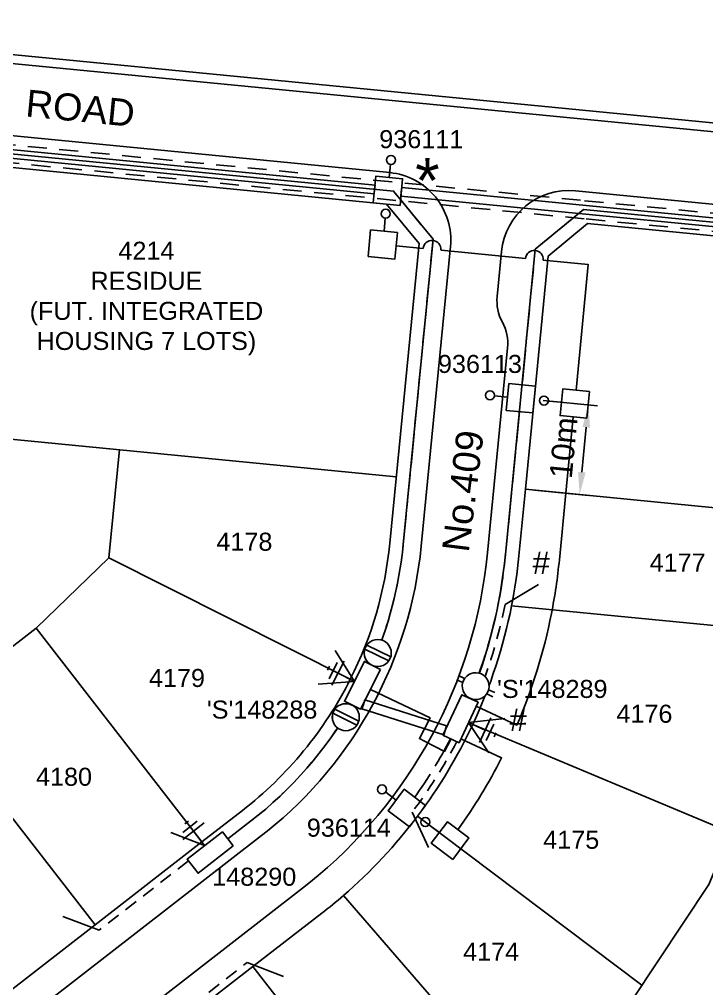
# Model space of a CAD drawing. Header units: metres. Extents: x 292331 to 292798, y 6234101 to 6234674.
# Drawn here: x 292609.4 to 292685.6, y 6234477.3 to 6234584.8 of the extents above; entities that cross this region are included whole.
import ezdxf
from ezdxf.enums import TextEntityAlignment as Align

# ---------------------------------------------------------------- set-up
doc = ezdxf.new("R2010")
doc.units = ezdxf.units.M
doc.header["$LTSCALE"] = 0.7
for name, pattern in [('Cable Exist OH', [1, 1, 0]), ('Cable Exist UG', [8.2, 4, -1.2, 1.8, -1.2]), ('Dash', [5, 3, -2]), ('IE Trench LV', [6.5, 5, -1.5])]:
    doc.linetypes.add(name, pattern=pattern)
doc.layers.get('0').update_dxf_attribs({"color": 6})
for name, color, linetype in [('_User Miscellaneous1', 3, 'Continuous'), ('_User Miscellaneous12', 7, 'Continuous'), ('_User Miscellaneous4', 7, 'Continuous'), ('_User Miscellaneous7', 150, 'Continuous'), ('_User Miscellaneous8', 7, 'Continuous'), ('Cadastre Developer_SP_NEW', 4, 'Continuous'), ('Cadastre Easements_SP_EXT', 4, 'Continuous'), ('Cadastre Roads_SP_NEW', 8, 'Continuous'), ('Duct_SP_NEW', 2, 'Continuous'), ('Equip_LV_NEW', 5, 'Continuous'), ('Mains_LV_NEW_R6', 2, 'Continuous'), ('Mains_LV_NEW_T84', 2, 'Continuous'), ('Services_SP_NEW_UG', 2, 'Continuous'), ('SupportsUG_SP_LV_NEW', 2, 'Continuous'), ('SupportsUG_SP_LV_SL_NEW', 2, 'Continuous'), ('Trench_SP_NEW', 2, 'Continuous'), ('UG_Details_SP_MISC', 7, 'Continuous')]:
    doc.layers.add(name, color=color, linetype=linetype)
doc.layers.add('_User Miscellaneous5', color=7, linetype='Continuous', lineweight=35)
doc.layers.add('_User Notes', color=7, linetype='Continuous', plot=False)
doc.styles.add('ARIAL', font='arial.ttf', dxfattribs={"height": 2})
doc.styles.add('ARIAL 2.5', font='arial.ttf', dxfattribs={"height": 2.5})
doc.styles.add('POLE_LABEL', font='arial.ttf')
doc.styles.add('SL_LABEL', font='arial.ttf')
doc.styles.get("Standard").update_dxf_attribs({"font": 'arial.ttf'})
doc.styles.add('style1', font='iso3098b.shx')
doc.linetypes.add('Cable New UG', pattern='A,8,-1,["x",style1,S=3.5,R=0,X=0.35,Y=-1],-3.5', length=12.5)
doc.linetypes.add('Cable Z', pattern='A,8,-1,["Z",Standard,S=2.5,R=0,X=0.35,Y=-1.25],-3.5', length=12.5)
doc.dimstyles.new('DIM 1000', dxfattribs={"dimtxt": 2.5, "dimasz": 2.5, "dimexe": 1, "dimexo": 1, "dimgap": 1, "dimtad": 1, "dimdec": 0, "dimzin": 0, "dimdsep": 46, "dimtxsty": 'ARIAL 2.5', "dimcen": 1, "dimclrd": 3, "dimclre": 3, "dimclrt": 7, "dimadec": 0, "dimazin": 0, "dimtfac": 1, "dimtdec": 0, "dimtix": 1, "dimtmove": 0, "dimatfit": 3, "dimfxl": 1, "dimtolj": 1, "dimtzin": 0, "dimarcsym": 0})

# ---------------------------------------------------------------- blocks, each defined once
blk = doc.blocks.new('*U79')
at = {"layer": '_User Miscellaneous7', "lineweight": -3}
blk.add_lwpolyline([(0, -3.03), (0, -1.58)], dxfattribs=at)
blk.add_lwpolyline([(-1.49, -6), (1.49, -6), (1.49, -3.03), (-1.49, -3.03)], close=True, dxfattribs=at)
blk.add_circle((0, -1.08), 0.5, dxfattribs=at)
at = {"layer": '_User Miscellaneous8', "color": 2, "lineweight": -3}
blk.add_lwpolyline([(-1.49, 0), (1.49, 0), (1.49, 2.97), (-1.49, 2.97)], close=True, dxfattribs=at)
at = {"style": 'POLE_LABEL', "flags": 9}
blk.add_attdef('STRUCTURE_PLANT_NUMBER', text='', height=0.2, dxfattribs=at).set_placement((1.64, 1.73), align=Align.MIDDLE_LEFT)
for tag, flags, p in [('STREET_CODE', 9, (1.64, 1.49)), ('OWNED_BY', 9, (1.64, 1.09)), ('COLUMN_TYPE', 9, (1.64, 1.29)), ('OPERATED_BY', 9, (1.64, 0.89)), ('STATE', 9, (1.64, 0.49)), ('MAINTAINED_BY', 9, (1.64, 0.69)), ('USAGE', 9, (1.64, 0.29)), ('LEGEND', 9, (1.64, 0.09)), ('SUBURB', 9, (1.64, -0.31)), ('STREETNAME', 9, (1.64, -0.51)), ('PARENT', 9, (1.64, -0.11)), ('LOCATION', 9, (1.64, -0.71)), ('NOTES', 9, (1.64, -0.91)), ('LABEL_ALIGNMENT', 9, (1.64, -1.11)), ('Z', 1, (1.64, -1.31))]:
    blk.add_attdef(tag, text='', height=0.2, dxfattribs=dict(flags=flags)).set_placement(p, align=Align.MIDDLE_LEFT)
at = {"layer": '_User Miscellaneous5', "style": 'ARIAL', "flags": 8}
blk.add_attdef('ASSET_NUM', text='', height=2, dxfattribs=at).set_placement((2, 3.49), align=Align.MIDDLE_LEFT)
blk = doc.blocks.new('*U80')
at = {"layer": '_User Miscellaneous8', "color": 2}
blk.add_line((0, 0), (0, 1.45), dxfattribs=at)
blk.add_circle((0, 1.95), 0.5, dxfattribs=at)
for tag, p, flags in [('Z', (0, 0), 1), ('OPERATED_BY', (0, -9.61), 9)]:
    blk.add_attdef(tag, p, '', height=0.2, dxfattribs=dict(flags=flags))
at = {"style": 'SL_LABEL', "flags": 9}
blk.add_attdef('STREET_CODE', text='', height=0.2, dxfattribs=at).set_placement((0, -0.2), align=Align.MIDDLE_LEFT)
at = {"flags": 9}
for tag, p in [('CONSTRUCTED_VOLTAGE', (0, -0.4)), ('CONTROL_TYPE', (0, -0.6)), ('LANTERN_PURPOSE', (0, -0.8)), ('LANTERN_TYPE', (0, -1)), ('OPERATING_VOLTAGE', (0, -1.4)), ('ORIENTATION', (0, -1.6)), ('OWNED_BY', (0, -1.8)), ('STATE', (0, -2)), ('NO_PHASES', (0, -1.2)), ('USAGE', (0, -2.2)), ('CEXIST', (0, -2.4)), ('CNEW', (0, -2.6)), ('CNUMBER', (0, -2.8)), ('CREMOVE', (0, -3)), ('CREPLACE', (0, -3.2)), ('LKINGHEIGHT', (0, -3.4)), ('LBRACKET', (0, -3.6)), ('LBRACKETVOCAB', (0, -3.8)), ('LCATEGORY', (0, -4)), ('LCHARGE1', (0, -4.2)), ('LCHARGE1PERCENT', (0, -4.4)), ('LCHARGE2', (0, -4.6)), ('LCHARGE2PERCENT', (0, -4.8)), ('LCHARGE3', (0, -5)), ('LCHARGE3PERCENT', (0, -5.2)), ('LEXIST', (0, -5.4)), ('LLAMP', (0, -5.6)), ('LLAMPVOCAB', (0, -5.8)), ('LMAST', (0, -6)), ('LMASTVOCAB', (0, -6.2)), ('LNEW', (0, -6.4)), ('LANTNUMBER', (0, -6.6)), ('LOUTREACH', (0, -7)), ('LOUTREACHVOCAB', (0, -7.2)), ('LRATECODE', (0, -7.4)), ('LREMOVE', (0, -7.6)), ('SUBURB', (0, -8.6)), ('LREPLACE', (0, -7.8)), ('LTYPE', (0, -8)), ('LTYPEVOCAB', (0, -8.2)), ('LEGEND', (0, -8.4)), ('STREETNAME', (0, -8.8)), ('LOCATION', (0, -9)), ('NOTES', (0, -9.2)), ('MAINTAINED_BY', (0, -9.86))]:
    blk.add_attdef(tag, text='', height=0.2, dxfattribs=at).set_placement(p, align=Align.MIDDLE_LEFT)
at = {"layer": '_User Notes', "style": 'SL_LABEL', "flags": 8}
blk.add_attdef('ASSET_NUM', text='', height=2.5, dxfattribs=at).set_placement((2, 2), align=Align.MIDDLE_LEFT)
at = {"layer": '_User Notes', "flags": 8}
blk.add_attdef('LNUMBER', text='', height=2.5, dxfattribs=at).set_placement((1.2, -2.8), align=Align.MIDDLE_LEFT)
blk = doc.blocks.new('*U88')
at = {"layer": 'Services_SP_NEW_UG', "color": 2, "flags": 128}
blk.add_lwpolyline([(-12.76, -0.75), (-15, 2.93)], dxfattribs=at)
at = {"layer": 'Services_SP_NEW_UG', "color": 2, "linetype": 'Dash', "ltscale": 0.7, "flags": 128}
blk.add_lwpolyline([(-2.47, -0.75), (-12.76, -0.75)], dxfattribs=at)
blk = doc.blocks.new('*U91')
at = {"layer": 'Services_SP_NEW_UG', "color": 2, "flags": 128}
for points in [[(0, 0), (0.3, 4.02)], [(0, 0), (-3.44, 2.11)]]:
    blk.add_lwpolyline(points, dxfattribs=at)
blk = doc.blocks.new('*U87')
at = {"layer": 'Services_SP_NEW_UG', "color": 2, "flags": 128}
blk.add_lwpolyline([(-15, -0.75), (-17.25, 2.93)], dxfattribs=at)
at = {"layer": 'Services_SP_NEW_UG', "color": 2, "linetype": 'Dash', "ltscale": 0.7, "flags": 128}
blk.add_lwpolyline([(-2.47, -0.75), (-15, -0.75)], dxfattribs=at)
blk = doc.blocks.new('A$C1B2C29DD')
at = {"layer": 'Services_SP_NEW_UG', "color": 2, "flags": 128}
for points in [[(0, 0), (-2.1, 3.44)], [(0, 0), (2.1, 3.44)]]:
    blk.add_lwpolyline(points, dxfattribs=at)
blk = doc.blocks.new('*U90')
blk.add_wipeout([(-1.17, -0.57), (-1.28, -0.72), (-1.36, -0.89), (-1.43, -1.06), (-1.47, -1.25), (-1.49, -1.43), (-1.49, -1.62), (-1.46, -1.81), (-1.41, -1.99), (-1.34, -2.16), (-1.25, -2.32), (-1.13, -2.47), (-1, -2.61), (-0.86, -2.72), (-0.7, -2.82), (-0.53, -2.9), (-0.35, -2.95), (-0.16, -2.99), (0.03, -2.99), (0.21, -2.98), (0.4, -2.94), (0.57, -2.88), (0.74, -2.8), (0.9, -2.69), (1.04, -2.57), (1.17, -2.43), (1.28, -2.28), (1.36, -2.11), (1.43, -1.94), (1.47, -1.75), (1.49, -1.57), (1.49, -1.38), (1.46, -1.19), (1.41, -1.01), (1.34, -0.84), (1.25, -0.68), (1.13, -0.53), (1, -0.39), (0.86, -0.28), (0.7, -0.18), (0.53, -0.1), (0.35, -0.05), (0.16, -0.01), (-0.03, -0.01), (-0.21, -0.02), (-0.4, -0.06), (-0.57, -0.12), (-0.74, -0.2), (-0.9, -0.31), (-1.04, -0.43)])
for p, q in [((-1.47, -1.25), (-2.22, -1.25)), ((-1.47, -1.75), (-2.22, -1.75)), ((1.47, -1.25), (2.22, -1.25)), ((1.47, -1.75), (2.22, -1.75))]:
    blk.add_line(p, q)
blk.add_lwpolyline([(1.49, -1.5, 1), (-1.49, -1.5, 1)], format="xyb", close=True)
for tag, p, flags in [('ORIENTATION', (0, 0), 9), ('Z', (0, 0), 1), ('USAGE', (0, -0.2), 9), ('NOTES', (0, -0.4), 9)]:
    blk.add_attdef(tag, p, '', height=0.2, dxfattribs=dict(flags=flags))
blk = doc.blocks.new('Earth')
for p, q in [((0, -2.04), (0, 0)), ((-1.5, -2.04), (1.5, -2.04)), ((-1, -2.64), (1, -2.64)), ((-0.25, -3.24), (0.25, -3.24))]:
    blk.add_line(p, q)
blk = doc.blocks.new('*U72')
blk.add_wipeout([(-1.06, -0.44), (-1.18, -0.58), (-1.29, -0.74), (-1.37, -0.91), (-1.43, -1.08), (-1.48, -1.27), (-1.49, -1.45), (-1.49, -1.64), (-1.46, -1.83), (-1.41, -2.01), (-1.33, -2.18), (-1.24, -2.34), (-1.12, -2.49), (-0.99, -2.62), (-0.84, -2.74), (-0.68, -2.83), (-0.51, -2.91), (-0.33, -2.96), (-0.14, -2.99), (0.05, -2.99), (0.23, -2.98), (0.42, -2.93), (0.59, -2.87), (0.76, -2.79), (0.92, -2.68), (1.06, -2.56), (1.18, -2.42), (1.29, -2.26), (1.37, -2.09), (1.43, -1.92), (1.48, -1.73), (1.49, -1.55), (1.49, -1.36), (1.46, -1.17), (1.41, -0.99), (1.33, -0.82), (1.24, -0.66), (1.12, -0.51), (0.99, -0.38), (0.84, -0.26), (0.68, -0.17), (0.51, -0.09), (0.33, -0.04), (0.14, -0.01), (-0.05, -0.01), (-0.23, -0.02), (-0.42, -0.07), (-0.59, -0.13), (-0.76, -0.21), (-0.92, -0.32)])
for p, q in [((-1.48, -1.25), (1.48, -1.25)), ((-1.48, -1.75), (1.48, -1.75))]:
    blk.add_line(p, q)
blk.add_circle((0, -1.5), 1.5)
for tag, flags, p in [('ACTUAL_STATUS', 9, (1.5, 0)), ('CONSTRUCTED_VOLTAGE', 9, (1.5, -0.2)), ('OPERATING_VOLTAGE', 9, (1.5, -0.6)), ('ORIENTATION', 9, (1.5, -0.8)), ('STATE', 9, (1.5, -1)), ('NO_PHASES', 9, (1.5, -0.4)), ('SWITCH_TYPE', 9, (1.5, -1.2)), ('OWNED_BY', 9, (1.5, -1.8)), ('OPERATED_BY', 9, (1.5, -2)), ('USAGE', 9, (1.5, -1.4)), ('NOTES', 9, (1.5, -1.6)), ('MAINTAINED_BY', 9, (1.5, -2.2)), ('TYPE', 9, (1.5, -2.6)), ('Z', 1, (1.5, -2.8)), ('NUMBER_OF_PHASES', 9, (1.5, -2.4))]:
    blk.add_attdef(tag, text='', height=0.2, dxfattribs=dict(flags=flags)).set_placement(p, align=Align.MIDDLE_LEFT)
blk = doc.blocks.new('*D99')
at = {"layer": '_User Miscellaneous12', "color": 3, "lineweight": -2, "transparency": 16777216}
for p, q in [((292667.5, 6234542.52), (292673.52, 6234541.94)), ((292672.28, 6234539.55), (292671.8, 6234534.57)), ((292666.53, 6234532.57), (292672.55, 6234531.98))]:
    blk.add_line(p, q, dxfattribs=at)
at = {"layer": '_User Miscellaneous12', "color": 3, "transparency": 16777216}
for points in [[(292671.87, 6234539.59), (292672.7, 6234539.51), (292672.52, 6234542.03)], [(292671.38, 6234534.61), (292672.21, 6234534.53), (292671.55, 6234532.08)]]:
    blk.add_solid(points, dxfattribs=at)
at = {"layer": 'Defpoints', "color": 0, "transparency": 16777216}
for p in [(292666.51, 6234542.62), (292665.54, 6234532.67), (292671.55, 6234532.08)]:
    blk.add_point(p, dxfattribs=at)
at = {"layer": '_User Miscellaneous12', "color": 7, "transparency": 16777216, "insert": (292669.77, 6234537.28), "char_height": 2.5, "attachment_point": 5, "rotation": 84.4251, "style": 'ARIAL 2.5'}
blk.add_mtext('\\A1;10m', dxfattribs=at)
blk = doc.blocks.new('*U105')
at = {"lineweight": -3}
blk.add_lwpolyline([(-2.48, 2.49), (2.47, 2.49), (2.47, 0.51), (-2.48, 0.51)], close=True, dxfattribs=at)
for tag, flags, p in [('STREET_CODE', 9, (1.5, 3.5)), ('OWNED_BY', 9, (1.5, 3.3)), ('OPERATED_BY', 9, (1.5, 3.1)), ('STATE', 9, (1.5, 2.7)), ('SUPPORT_TYPE', 9, (1.5, 2.5)), ('MAINTAINED_BY', 9, (1.5, 2.9)), ('USAGE', 9, (1.5, 2.3)), ('LEGEND', 9, (1.5, 2.1)), ('SUBURB', 9, (1.5, 1.7)), ('STREETNAME', 9, (1.5, 1.5)), ('PARENT', 9, (1.5, 1.9)), ('LOCATION', 9, (1.5, 1.3)), ('NOTES', 9, (1.5, 1.1)), ('Z', 1, (1.5, 0.9))]:
    blk.add_attdef(tag, text='', height=0.2, dxfattribs=dict(flags=flags)).set_placement(p, align=Align.MIDDLE_LEFT)
at = {"layer": '_User Miscellaneous4', "style": 'ARIAL', "flags": 8}
blk.add_attdef('ASSET_NUM', text='', height=2, dxfattribs=at).set_placement((2, 5.5), align=Align.MIDDLE_LEFT)

msp = doc.modelspace()

# ---------------------------------------------------------------- linework, layer by layer
at = {"layer": 'Cadastre Developer_SP_NEW', "flags": 128}
for points in [[(292747.58, 6234558.22, 0.173782), (292724.6, 6234569.6), (292520.46, 6234589.53), (292515.03, 6234593.65), (292499.84, 6234632.68, 0.414213), (292486.89, 6234638.37), (292422.59, 6234613.35, 0.414213), (292416.9, 6234600.4), (292430.12, 6234566.44, 0.039296), (292437.28, 6234551.6), (292438.82, 6234548.95, 0.019621), (292443.25, 6234542.01), (292443.07, 6234534.34, 0.41715), (292441.22, 6234520.25), (292559.65, 6234367.62)], [(292738.58, 6234549.55, 0.178502), (292722.7, 6234557.23), (292672.43, 6234562.14), (292668.06, 6234558.55), (292665.54, 6234532.67), (292664.82, 6234525.29, -0.024474), (292664, 6234519.76, -0.060732), (292659.69, 6234506.6, -0.052076), (292653.57, 6234496.42, -0.052821), (292645.34, 6234487.61, -0.013474), (292642.95, 6234485.66), (292635.31, 6234479.73), (292546.82, 6234411.07), (292546.11, 6234405.45), (292569.53, 6234375.28, -0.032067), (292577.26, 6234363.88), (292582.47, 6234362.79), (292586.77, 6234366.12), (292604.15, 6234379.6)]]:
    msp.add_lwpolyline(points, format="xyb", dxfattribs=at)
msp.add_lwpolyline([(292650.14, 6234564.31), (292598.39, 6234569.37), (292594.02, 6234565.77), (292593.17, 6234557.13, -0.111817), (292587.59, 6234540.28, -0.074288), (292580.01, 6234531.12, -0.017897), (292577.81, 6234529.28), (292569.16, 6234522.57), (292558.89, 6234514.6), (292547.04, 6234505.4), (292535.19, 6234496.21), (292521.75, 6234485.79), (292501.21, 6234469.85), (292500.5, 6234464.23), (292532.38, 6234423.15), (292537.99, 6234422.44), (292558.54, 6234438.38), (292617.79, 6234484.36), (292629.64, 6234493.56), (292634.13, 6234497.04, 0.111534), (292646.11, 6234511.6, 0.092589), (292650.49, 6234526.69), (292653.73, 6234559.94)], format="xyb", close=True, dxfattribs=at)
for points in [[(292651.21, 6234534.07), (292587.59, 6234540.28)], [(292620.49, 6234537.07), (292619.32, 6234525.09), (292611.25, 6234517.26), (292540.15, 6234462.08)], [(292732.13, 6234516.1), (292702.74, 6234529.04), (292665.54, 6234532.67)], [(292702.74, 6234529.04), (292685.89, 6234488.83), (292677.33, 6234475.99), (292665.55, 6234465.22), (292653.7, 6234456.02), (292585.76, 6234403.3)], [(292619.32, 6234525.09), (292646.11, 6234511.6)], [(292697.49, 6234516.5), (292697.49, 6234516.5), (292664, 6234519.76)], [(292629.64, 6234493.56), (292611.25, 6234517.26)], [(292617.79, 6234484.36), (292599.4, 6234508.06)], [(292659.69, 6234506.6), (292688.31, 6234494.6)], [(292678.45, 6234477.66), (292653.57, 6234496.42)], [(292645.34, 6234487.61), (292665.06, 6234464.84)], [(292635.31, 6234479.73), (292653.7, 6234456.02)]]:
    msp.add_lwpolyline(points, dxfattribs=at)
at = {"layer": 'Cadastre Easements_SP_EXT', "color": 7, "linetype": 'Dash'}
for p, q in [((292671.65, 6234564.73), (292527.34, 6234578.81)), ((292527.15, 6234576.82), (292672.28, 6234562.66)), ((292722.95, 6234559.72), (292671.65, 6234564.73)), ((292672.28, 6234562.66), (292722.75, 6234557.73))]:
    msp.add_line(p, q, dxfattribs=at)
at = {"layer": 'Cadastre Roads_SP_NEW'}
msp.add_lwpolyline([(292597.03, 6234573.01, 0.414214), (292588.84, 6234566.28), (292588.35, 6234561.3, 0.146602), (292588.91, 6234558.49, -0.161293), (292589.42, 6234555.38, -0.187004), (292576.14, 6234532.42), (292575.66, 6234532.04), (292499.07, 6234472.61, 0.414214), (292497.74, 6234462.09), (292530.66, 6234419.66, 0.414214), (292541.18, 6234418.34), (292545.13, 6234421.4, 0.149011), (292546.82, 6234423.78, -0.149011), (292548.5, 6234426.16), (292636.27, 6234494.27), (292636.87, 6234494.74, 0.201951), (292653.97, 6234526.35), (292657.22, 6234559.6), (292657.22, 6234559.6, 0.414214), (292650.48, 6234567.8)], format="xyb", close=True, dxfattribs=at)
msp.add_lwpolyline([(292729.38, 6234505, -0.079606), (292744.35, 6234524.9), (292750.79, 6234531.11, 0.414214), (292750.99, 6234541.72), (292741.1, 6234551.98, 0.178502), (292723.04, 6234560.71), (292671.08, 6234565.79, 0.414213), (292662.89, 6234559.05), (292662.4, 6234554.07, 0.149011), (292662.98, 6234551.22, -0.149011), (292663.55, 6234548.36), (292661.33, 6234525.63, -0.20197), (292641.5, 6234488.97), (292640.81, 6234488.42), (292544.68, 6234413.83, 0.414214), (292543.35, 6234403.31), (292566.76, 6234373.14, -0.033546), (292574.55, 6234361.58, 0.39498), (292584.36, 6234358.62), (292585.21, 6234359.04, 0.050103), (292589.96, 6234362.01, 0.149011), (292591.64, 6234364.39, -0.149011), (292593.32, 6234366.77), (292610.07, 6234379.77)], format="xyb", dxfattribs=at)
at = {"layer": 'Duct_SP_NEW'}
for p in [(292656.47, 6234505.43), (292656.78, 6234506.42)]:
    msp.add_line(p, (292656.63, 6234505.92), dxfattribs=at)
at = {"layer": 'Mains_LV_NEW_R6', "color": 2, "linetype": 'Cable Z', "flags": 128}
for points in [[(292654.18, 6234559.38), (292651.18, 6234559.68)], [(292665.53, 6234558.28), (292656.17, 6234559.19)], [(292671.15, 6234543.66), (292672.51, 6234557.59), (292667.52, 6234558.08)]]:
    msp.add_lwpolyline(points, dxfattribs=at)
for points in [[(292660.08, 6234508.63), (292664.59, 6234506.52, 0.052601), (292668.42, 6234518.88, 0.024474), (292669.3, 6234524.86), (292670.02, 6234532.23), (292670.84, 6234540.71)], [(292658.04, 6234494.91, 0.037924), (292662.89, 6234502.89), (292658.38, 6234505)]]:
    msp.add_lwpolyline(points, format="xyb", dxfattribs=at)
at = {"layer": 'Mains_LV_NEW_R6', "color": 2, "linetype": 'Cable Z'}
for centre in [(292655.17, 6234559.29), (292666.52, 6234558.18)]:
    msp.add_arc(centre, 1, 354.4251, 174.4251, dxfattribs=at)
at = {"layer": 'Mains_LV_NEW_T84', "color": 2, "linetype": 'Cable New UG', "flags": 128}
for points in [[(292655.29, 6234560.42), (292650.9, 6234565.75), (292585.3, 6234572.15), (292579.91, 6234578.7), (292540.62, 6234582.54), (292538.82, 6234564.1), (292528.04, 6234565.15), (292526.46, 6234548.95), (292530.73, 6234548.53), (292530.92, 6234550.52)], [(292713.49, 6234559.64), (292671.96, 6234563.69), (292666.63, 6234559.31)], [(292654.33, 6234504.75), (292653.78, 6234505.03), (292654.96, 6234507.32), (292648.34, 6234510.48)], [(292657.29, 6234504.99), (292656.57, 6234503.6), (292654.33, 6234504.75)]]:
    msp.add_lwpolyline(points, dxfattribs=at)
for points in [[(292648.5, 6234513.16, 0.078512), (292651.98, 6234526.55), (292652.46, 6234531.46), (292655.29, 6234560.42)], [(292666.63, 6234559.31), (292663.32, 6234525.44, -0.071978), (292659.38, 6234509.48)], [(292662.96, 6234522.49, -0.000034), (292662.96, 6234522.49)], [(292632.52, 6234493.89), (292635.05, 6234495.85, 0.097407), (292646.28, 6234508.74, 0.097407)]]:
    msp.add_lwpolyline(points, format="xyb", dxfattribs=at)
at = {"layer": 'Services_SP_NEW_UG', "color": 2, "flags": 128}
for points in [[(292663.27, 6234519.9), (292666.97, 6234522.12)], [(292652.97, 6234496.87), (292654.79, 6234492.96)], [(292629.95, 6234493.15), (292626.18, 6234494.59)]]:
    msp.add_lwpolyline(points, dxfattribs=at)
at = {"layer": 'Services_SP_NEW_UG', "color": 2, "linetype": 'Dash', "ltscale": 0.7, "flags": 128}
for points in [[(292663.27, 6234519.9, -0.049734), (292660.01, 6234509.18, -0.049734)], [(292657.92, 6234504.7, -0.041087), (292652.97, 6234496.87)]]:
    msp.add_lwpolyline(points, format="xyb", dxfattribs=at)
at = {"layer": 'Trench_SP_NEW', "linetype": 'IE Trench LV', "flags": 128}
for points in [[(292648.5, 6234513.16, 0.078512), (292651.98, 6234526.55), (292652.46, 6234531.46), (292655.29, 6234560.42), (292651.68, 6234564.8)], [(292664.87, 6234541.29), (292664.04, 6234532.81), (292663.32, 6234525.44, -0.013358), (292662.96, 6234522.49, -0.060732), (292659.33, 6234509.5, -0.060732)], [(292632.52, 6234493.89), (292635.05, 6234495.85, 0.097407), (292646.28, 6234508.74, 0.097407)], [(292657.24, 6234505.02, -0.034264), (292653.25, 6234498.52)]]:
    msp.add_lwpolyline(points, format="xyb", dxfattribs=at)
msp.add_lwpolyline([(292671.96, 6234563.69), (292666.63, 6234559.31), (292665.16, 6234544.24)], dxfattribs=at)
at = {"layer": 'UG_Details_SP_MISC'}
for p, q in [((292648.85, 6234566.41), (292600.05, 6234571.18)), ((292648.76, 6234565.46), (292599.96, 6234570.22)), ((292648.76, 6234565.46), (292648.81, 6234565.94)), ((292648.85, 6234566.41), (292648.81, 6234565.94)), ((292651.81, 6234566.14), (292651.76, 6234565.66)), ((292717.94, 6234559.69), (292651.81, 6234566.14)), ((292651.72, 6234565.18), (292651.76, 6234565.66)), ((292717.84, 6234558.73), (292651.72, 6234565.18))]:
    msp.add_line(p, q, dxfattribs=at)

# ---------------------------------------------------------------- block references
at = {"layer": 'Equip_LV_NEW', "linetype": 'Cable Exist OH', "lineweight": 0, "rotation": 217.809050603783}
msp.add_blockref('Earth', (292629.95, 6234493.15), dxfattribs=at)
at = {"layer": 'Services_SP_NEW_UG', "color": 2}
for name, p, rotation in [('A$C1B2C29DD', (292646.57, 6234511.37), 63.26767899733825), ('*U91', (292659.23, 6234506.82), 217.8090412108978)]:
    msp.add_blockref(name, p, dxfattribs=dict(at, rotation=rotation))
at = {"layer": 'Services_SP_NEW_UG'}
for name, p, rotation in [('*U87', (292629.64, 6234493.56), 37.80905059225541), ('*U88', (292625.04, 6234471.76), 217.809041221984)]:
    msp.add_blockref(name, p, dxfattribs=dict(at, rotation=rotation))
at = {"layer": 'SupportsUG_SP_LV_NEW'}
ref = msp.add_blockref('*U105', (292629.64, 6234493.56), dxfattribs=dict(at, rotation=217.8090505908211))
ref.add_attrib('ASSET_NUM_001', '148290', (292630.79, 6234488.7), dxfattribs={"layer": '_User Miscellaneous4', "height": 2, "style": 'ARIAL'})
at = {"layer": 'SupportsUG_SP_LV_SL_NEW', "ltscale": 0.5}
ref = msp.add_blockref('*U79', (292650.14, 6234564.31), dxfattribs=dict(at, rotation=354.4232535836356))
ref.add_attrib('ASSET_NUM_001', '936111', (292649.32, 6234570.51), dxfattribs={"layer": '_User Miscellaneous5', "height": 2, "style": 'ARIAL'})
for p, rotation in [((292650.43, 6234567.27), 354.4232535836356), ((292663.55, 6234542.91), 84.42497725340985), ((292651.19, 6234498.21), 52.99137435167304)]:
    msp.add_blockref('*U80', p, dxfattribs=dict(at, rotation=rotation))
ref = msp.add_blockref('*U79', (292666.51, 6234542.62), dxfattribs=dict(at, rotation=84.42497725340985))
ref.add_attrib('ASSET_NUM_001', '936113', (292655.83, 6234545.58), dxfattribs={"layer": '_User Miscellaneous5', "height": 2, "style": 'ARIAL'})
ref = msp.add_blockref('*U79', (292653.57, 6234496.42), dxfattribs=dict(at, rotation=52.99137435167304))
ref.add_attrib('ASSET_NUM_001', '936114', (292641.28, 6234494.14), dxfattribs={"layer": '_User Miscellaneous5', "height": 2, "style": 'ARIAL'})

# ---------------------------------------------------------------- texts
at = {"layer": '_User Miscellaneous1', "color": 7, "insert": (292654.66, 6234566.92), "char_height": 5, "attachment_point": 5, "style": 'ARIAL'}
msp.add_mtext_dynamic_manual_height_columns('{\\C3;*}', width=5, gutter_width=4, heights=[0], dxfattribs=at)
at = {"layer": '_User Miscellaneous1', "color": 7, "char_height": 2.5, "attachment_point": 1, "rotation": 0.1586, "style": 'ARIAL'}
for insert in [(292666.31, 6234525.78), (292663.76, 6234508.35)]:
    msp.add_mtext_dynamic_manual_height_columns('{\\C3;#}', width=5, gutter_width=10, heights=[0], dxfattribs=dict(at, insert=insert))
at = {"layer": 'Cadastre Developer_SP_NEW', "color": 4, "style": 'ARIAL'}
for s, p in [('4178', (292631.25, 6234525.86)), ('4177', (292679.31, 6234523.55)), ('4179', (292623.77, 6234510.75)), ('4176', (292675.63, 6234506.78)), ('4180', (292611.24, 6234499.79)), ('4175', (292667.51, 6234492.8)), ('4174', (292658.62, 6234480.38))]:
    msp.add_text(s, height=2, dxfattribs=at).set_placement(p)
at = {"layer": 'Cadastre Developer_SP_NEW', "color": 4, "insert": (292623.49, 6234553.83), "char_height": 2, "attachment_point": 5, "style": 'ARIAL'}
msp.add_mtext('4214\\PRESIDUE\\P(FUT. INTEGRATED\\PHOUSING 7 LOTS)', dxfattribs=at)
at = {"layer": 'Cadastre Roads_SP_NEW', "color": 2, "style": 'ARIAL'}
for s, rotation, p in [('ROAD', 354.4233, (292609.99, 6234574.04)), ('No.409', 82.8151, (292659.24, 6234525.59))]:
    msp.add_text(s, height=3, rotation=rotation, dxfattribs=at).set_placement(p)

# ---------------------------------------------------------------- dimensions: what is measured, and where the dimension line sits
at = {"layer": '_User Miscellaneous12'}
dim = msp.add_linear_dim(base=(292671.55, 6234532.08), p1=(292666.51, 6234542.62), p2=(292665.54, 6234532.67), angle=264.4251, dimstyle='DIM 1000', override={"dimpost": 'm', "dimfxl": 1.25}, dxfattribs=at)
dim.commit()
dim.dimension.update_dxf_attribs({"geometry": '*D99', "text_midpoint": (292672.04, 6234537.06), "dimtype": 161})

# ---------------------------------------------------------------- next in the draw order: block references
at = {"layer": 'Equip_LV_NEW', "linetype": 'Cable Exist OH', "lineweight": 0}
for p, rotation in [((292648.5, 6234513.16), 154.0685974669359), ((292646.28, 6234508.74), 333.4274617538389)]:
    msp.add_blockref('*U72', p, dxfattribs=dict(at, rotation=rotation))
at = {"layer": 'Equip_LV_NEW', "linetype": 'Cable Exist UG', "lineweight": 0, "ltscale": 0.5, "rotation": 154.9153795549032}
msp.add_blockref('*U90', (292659.38, 6234509.48), dxfattribs=at)

# ---------------------------------------------------------------- next in the draw order: linework, layer by layer
at = {"layer": 'Cadastre Developer_SP_NEW', "flags": 128}
msp.add_lwpolyline([(292782.32, 6234522.18), (292747.58, 6234558.22, 0.173782), (292724.6, 6234569.6), (292520.46, 6234589.53), (292515.03, 6234593.65), (292499.84, 6234632.68, 0.414213), (292486.89, 6234638.37), (292422.59, 6234613.35, 0.414213), (292416.9, 6234600.4), (292430.12, 6234566.44, 0.039296), (292437.28, 6234551.6), (292438.82, 6234548.95, 0.019621), (292443.25, 6234542.01), (292443.07, 6234534.34, 0.41715), (292441.22, 6234520.25), (292559.65, 6234367.62, -0.050103), (292569.74, 6234351.53), (292585.32, 6234320.05, 0.0705), (292596.41, 6234303.84, -0.315379), (292597.38, 6234296.45)], format="xyb", dxfattribs=at)
at = {"layer": 'Cadastre Roads_SP_NEW'}
msp.add_lwpolyline([(292781.6, 6234521.48), (292746.86, 6234557.53, 0.173811), (292724.48, 6234568.61), (292529.84, 6234587.61, 0.051274), (292522.27, 6234587.57, -0.338966), (292514.48, 6234592.31), (292498.9, 6234632.32, 0.414213), (292487.25, 6234637.44), (292422.95, 6234612.42, 0.414213), (292417.83, 6234600.76), (292431.05, 6234566.8, 0.040015), (292438.29, 6234551.84, 0.149996), (292440.46, 6234549.86, -0.143921), (292442.56, 6234547.98, 0.012273), (292445.31, 6234543.78, -0.400844), (292443.67, 6234533.55, 0.41715), (292442.01, 6234520.86), (292560.44, 6234368.23, -0.050103), (292570.63, 6234351.97), (292586.21, 6234320.49, 0.0705), (292597.15, 6234304.52, -0.315379), (292598.27, 6234295.98)], format="xyb", dxfattribs=at)
at = {"layer": 'Duct_SP_NEW'}
for p, q in [((292647.4, 6234508.32), (292647.56, 6234508.82)), ((292647.71, 6234509.31), (292647.56, 6234508.82)), ((292656.78, 6234506.42), (292647.71, 6234509.31)), ((292656.47, 6234505.43), (292647.4, 6234508.32))]:
    msp.add_line(p, q, dxfattribs=at)

# ---------------------------------------------------------------- next in the draw order: block references
at = {"layer": 'Equip_LV_NEW', "linetype": 'Cable Exist OH', "lineweight": 0}
for p, rotation in [((292646.57, 6234511.37), 243.2676789167884), ((292659.23, 6234506.82), 64.91537955294295)]:
    msp.add_blockref('Earth', p, dxfattribs=dict(at, rotation=rotation))
at = {"layer": 'SupportsUG_SP_LV_NEW'}
ref = msp.add_blockref('*U105', (292646.11, 6234511.6), dxfattribs=dict(at, rotation=243.2676788281117))
ref.add_attrib('ASSET_NUM_001', "'S'148288", (292630.2, 6234507.24), dxfattribs={"layer": '_User Miscellaneous4', "height": 2, "style": 'ARIAL'})
ref = msp.add_blockref('*U105', (292659.69, 6234506.6), dxfattribs=dict(at, rotation=64.91537955780132))
ref.add_attrib('ASSET_NUM_001', "'S'148289", (292662.39, 6234509.53), dxfattribs={"layer": '_User Miscellaneous4', "height": 2, "style": 'ARIAL'})

doc.saveas('drawing.dxf')
